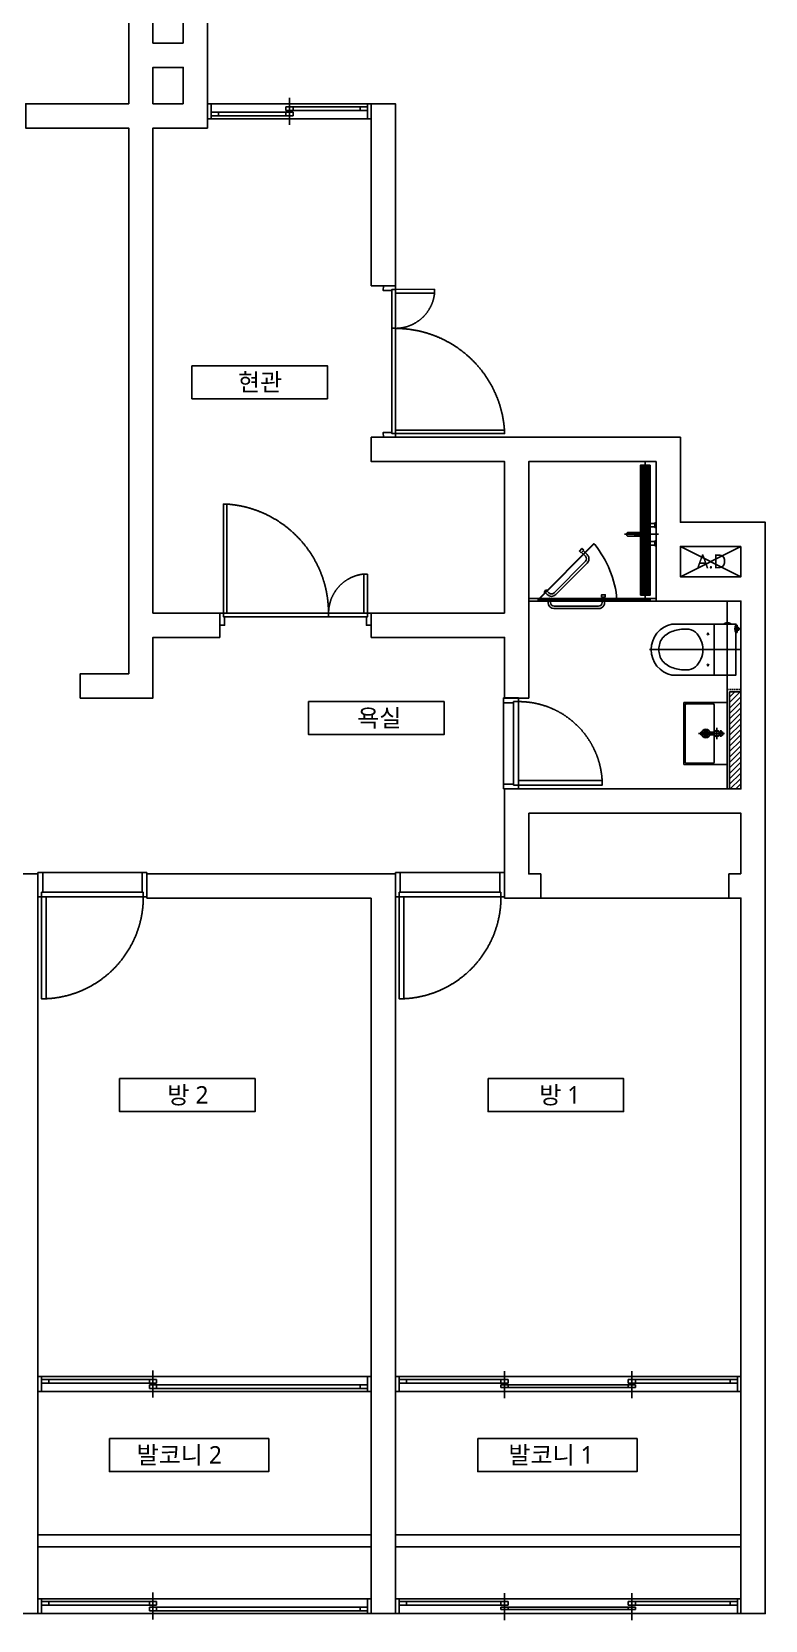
# Model space of a CAD drawing. Header units: millimetres. Extents: x 512 to 764439, y -71 to 559481.
# Drawn here: x 548605 to 554655, y 295313 to 308412 of the extents above; entities that cross this region are included whole.
import ezdxf
from ezdxf.enums import TextEntityAlignment as Align

# ---------------------------------------------------------------- set-up
doc = ezdxf.new("R2010")
doc.units = ezdxf.units.MM
doc.header["$LTSCALE"] = 50
for name, pattern in [('CENTER', [50.8, 31.75, -6.35, 6.35, -6.35]), ('DASHDOT', [1, 0.5, -0.25, 0, -0.25]), ('HIDDEN', [0.375, 0.25, -0.125])]:
    doc.linetypes.add(name, pattern=pattern)
for name, color, linetype in [('#CENTER', 1, 'CENTER'), ('#DOOR', 4, 'Continuous'), ('#ETC', 171, 'Continuous'), ('#FUR_제작', 6, 'Continuous'), ('#TEXT', 7, 'Continuous'), ('#WIN', 4, 'Continuous'), ('#가벽', 3, 'Continuous'), ('#건축벽체_CON', 2, 'Continuous'), ('#욕실', 252, 'Continuous'), ('#조적', 30, 'Continuous'), ('#타일', 241, 'Continuous')]:
    doc.layers.add(name, color=color, linetype=linetype)
doc.styles.add('맑은 고딕', font='malgun.ttf')

# ---------------------------------------------------------------- blocks, each defined once
blk = doc.blocks.new('DOOR 750')
at = {"layer": '#DOOR'}
for p, q in [((133930, 134811), (133930, 134841)), ((133930, 134841), (134055, 134841)), ((133970, 134811), (133930, 134811)), ((133970, 134801), (133970, 134811)), ((134055, 134801), (133970, 134801)), ((134055, 134841), (134055, 134801)), ((133970, 134121), (133930, 134121)), ((133930, 134121), (133930, 134091)), ((133930, 134091), (134055, 134091)), ((134055, 134131), (133970, 134131)), ((133970, 134131), (133970, 134121)), ((134055, 134091), (134055, 134131))]:
    blk.add_line(p, q, dxfattribs=at)
at = {"layer": '#DOOR', "color": 252}
for p, q in [((133970, 134801), (133970, 134131)), ((134055, 134131), (134055, 134801)), ((133929, 134121), (133930, 134771))]:
    blk.add_line(p, q, dxfattribs=at)
at = {"layer": '#DOOR'}
blk.add_lwpolyline([(133240, 134771), (133930, 134771), (133930, 134811), (133240, 134811)], close=True, dxfattribs=at)
at = {"layer": '#DOOR', "color": 1, "linetype": 'DASHDOT', "ltscale": 60}
blk.add_arc((133929, 134811), 690, 183.4075, 270.0222, dxfattribs=at)
blk = doc.blocks.new('현관문-1')
at = {"layer": '#DOOR', "color": 252, "ltscale": 2}
for p, q in [((201745, 47105), (200904, 46264)), ((200932, 46250), (201759, 47077)), ((201131, 46491), (201152, 46470))]:
    blk.add_line(p, q, dxfattribs=at)
at = {"layer": '#DOOR', "color": 4}
for points in [[(201745, 47105), (201109, 47741), (201088, 47720), (201724, 47084)], [(200676, 46491), (200904, 46264), (200926, 46286), (200698, 46514)]]:
    blk.add_lwpolyline(points, close=True, dxfattribs=at)
for points in [[(201745, 47105), (201766, 47084), (201759, 47077), (201809, 47027), (201837, 47056), (201766, 47126), (201724, 47084)], [(200953, 46172), (200883, 46243), (200904, 46264), (200925, 46243), (200932, 46250), (200982, 46200), (200953, 46172)]]:
    blk.add_lwpolyline(points, dxfattribs=at)
at = {"layer": '#DOOR', "color": 1, "linetype": 'DASHDOT', "ltscale": 100}
for centre, radius, start, end in [((201770, 47129), 902, 139.0688, 224.9749), ((200902, 46261), 325, 45.2009, 128.8879)]:
    blk.add_arc(centre, radius, start, end, dxfattribs=at)
blk = doc.blocks.new('FSD 900')
at = {"layer": '#DOOR', "color": 252}
for p, q in [((126961, 136266), (126962, 135466)), ((127002, 135436), (127002, 136256)), ((127162, 136256), (127162, 135436))]:
    blk.add_line(p, q, dxfattribs=at)
at = {"layer": '#DOOR'}
for p, q in [((126962, 136296), (127162, 136296)), ((126962, 136266), (126962, 136296)), ((127002, 136266), (126962, 136266)), ((127002, 136256), (127002, 136266)), ((127162, 136256), (127002, 136256)), ((127162, 136296), (127162, 136256)), ((127002, 135426), (126962, 135426)), ((126962, 135426), (126962, 135396)), ((126962, 135396), (127162, 135396)), ((127162, 135436), (127002, 135436)), ((127002, 135436), (127002, 135426)), ((127162, 135396), (127162, 135436))]:
    blk.add_line(p, q, dxfattribs=at)
blk.add_lwpolyline([(126122, 135466), (126962, 135466), (126962, 135426), (126122, 135426)], close=True, dxfattribs=at)
at = {"layer": '#DOOR', "color": 1, "linetype": 'DASHDOT', "ltscale": 70}
blk.add_arc((126961, 135426), 840, 89.935, 177.2706, dxfattribs=at)
blk = doc.blocks.new('라우체 코니811')
at = {"layer": '#욕실', "ltscale": 2}
for p, q in [((45234, 74190), (44724, 74190)), ((44724, 74190), (44724, 73835)), ((44979, 74168), (44979, 74113)), ((45234, 73835), (45234, 74190)), ((44734, 74075), (44734, 73855)), ((45214, 74085), (44744, 74085)), ((45007, 74140), (44952, 74140)), ((45224, 73855), (45224, 74075)), ((44724, 73835), (45234, 73835)), ((44744, 73845), (45214, 73845))]:
    blk.add_line(p, q, dxfattribs=at)
for centre, radius in [((44979, 74140), 17.5), ((44979, 74015), 35), ((44979, 74015), 22.5)]:
    blk.add_circle(centre, radius, dxfattribs=at)
for centre, start, end in [((44744, 74075), 90, 180), ((45214, 74075), 0, 90), ((44744, 73855), 180, 270), ((45214, 73855), 270, 0)]:
    blk.add_arc(centre, 10, start, end, dxfattribs=at)
blk = doc.blocks.new('하츠바스 HZB-3500')
at = {"layer": '#욕실'}
for p, q in [((104165, 192574), (104225, 192574)), ((104165, 192568), (104165, 192574)), ((104184, 192585), (104185, 192586)), ((104184, 192585), (104184, 192574)), ((104184, 192576), (104205, 192576)), ((104184, 192575), (104185, 192576)), ((104185, 192586), (104204, 192586)), ((104185, 192576), (104185, 192586)), ((104204, 192574), (104185, 192574)), ((104195, 192598), (104195, 192547)), ((104204, 192576), (104204, 192586)), ((104204, 192586), (104205, 192585)), ((104204, 192576), (104205, 192575)), ((104205, 192585), (104205, 192574)), ((104225, 192574), (104225, 192568)), ((104365, 192604), (104365, 191849)), ((104146, 192479), (104146, 192507)), ((104214, 192557), (104176, 192557)), ((104155, 192383), (104575, 192383)), ((104365, 192281), (104365, 192275))]:
    blk.add_line(p, q, dxfattribs=at)
blk.add_lwpolyline([(104155, 192035), (104155, 192563), (104575, 192563), (104575, 192035, -0.818798)], format="xyb", close=True, dxfattribs=at)
blk.add_lwpolyline([(104146, 192479, 0.198912), (104148, 192472), (104155, 192466), (104155, 192520), (104148, 192514, 0.198912), (104146, 192507)], format="xyb", dxfattribs=at)
for centre in [(104236, 192333), (104493, 192333)]:
    blk.add_circle(centre, 6.58, dxfattribs=at)
for centre, radius, start, end in [((104176, 192568), 11, 180, 270), ((104214, 192568), 11, 270, 0), ((104326, 192151), 130, 143.456, 178.3839), ((104364, 192096), 194, 89.7032, 137.1275), ((104364, 192122), 159, 89.9275, 90), ((104366, 192096), 194, 42.8725, 90.2968), ((104403, 192151), 130, 1.6161, 36.544), ((104511, 192146), 315, 178.3839, 198.6552), ((104416, 192114), 215, 198.6552, 226.5522), ((104313, 192114), 215, 313.4478, 341.3448), ((104218, 192146), 315, 341.3448, 1.6161), ((104364, 192093), 166, 234.7517, 270.1365), ((104365, 192093), 166, 269.8635, 305.2483)]:
    blk.add_arc(centre, radius, start, end, dxfattribs=at)
blk = doc.blocks.new('라우체 코인 1075')
at = {"layer": '#욕실', "linetype": 'CENTER'}
for points in [[(95315, 193388), (95407, 193388)], [(95361, 193238), (95361, 193434)]]:
    blk.add_lwpolyline(points, dxfattribs=at)
at = {"layer": '#욕실'}
for points in [[(95351, 193370), (95351, 193258), (95371, 193258), (95371, 193370)], [(95364, 193368), (95364, 193368), (95364, 193318), (95358, 193318), (95358, 193368)]]:
    blk.add_lwpolyline(points, dxfattribs=at)
blk.add_circle((95361, 193388), 21, dxfattribs=at)
blk.add_arc((95361, 193388), 26, 292.6199, 247.3801, dxfattribs=at)
blk = doc.blocks.new('코인 3075')
at = {"layer": '#욕실', "color": 252}
for points in [[(95771, 193433), (95811, 193433), (95811, 193423), (95771, 193423)], [(95921, 193433), (95961, 193433), (95961, 193423), (95921, 193423)]]:
    blk.add_lwpolyline(points, close=True, dxfattribs=at)
for points in [[(95776, 193423), (95776, 193362, 0.414214), (95826, 193312), (95846, 193312)], [(95806, 193423), (95806, 193362, 0.414214), (95826, 193342), (95846, 193342)], [(95926, 193423), (95926, 193362, -0.414214), (95906, 193342), (95886, 193342)], [(95956, 193423), (95956, 193362, -0.414214), (95906, 193312), (95886, 193312)], [(95851, 193307), (95851, 193202, 0.414214), (95861, 193192), (95871, 193192, 0.414214), (95881, 193202), (95881, 193307)]]:
    blk.add_lwpolyline(points, format="xyb", dxfattribs=at)
at = {"layer": '#욕실', "color": 252, "linetype": 'CENTER'}
blk.add_lwpolyline([(95866, 193453), (95866, 193172)], dxfattribs=at)
at = {"layer": '#욕실', "color": 252}
blk.add_lwpolyline([(95869, 193303), (95869, 193253), (95863, 193253), (95863, 193303)], dxfattribs=at)
blk.add_circle((95866, 193327), 25, dxfattribs=at)

msp = doc.modelspace()

# ---------------------------------------------------------------- hatches: boundary and pattern name
at = {"layer": '#조적'}
h = msp.add_hatch(dxfattribs=at)
h.set_pattern_fill('ANSI31', color=30, scale=10, angle=180)
h.set_pattern_definition([(225, (306535.327, 197706.352), (22.4506403, -22.4506403), [])])
h.paths.add_polyline_path([(554450.61128839, 302968.16798599), (554360.61128839, 302968.16798599), (554360.61128839, 302168.16798599), (554450.61128839, 302168.16798599)])

# ---------------------------------------------------------------- linework, layer by layer
at = {"layer": '#CENTER', "ltscale": 2}
for p, q in [((553955.28728672, 304168.16798599), (554455.28728672, 303918.16798599)), ((554455.28728672, 304168.16798599), (553955.28728672, 303918.16798599))]:
    msp.add_line(p, q, dxfattribs=at)
at = {"layer": '#ETC', "color": 252, "ltscale": 2}
for p, q in [((553633.28728672, 303768.16798599), (553633.28728672, 304836.16798599)), ((553638.28728672, 303768.16798599), (553638.28728672, 304836.16798599)), ((553643.28728672, 303768.16798599), (553643.28728672, 304836.16798599)), ((553648.28728672, 303768.16798599), (553648.28728672, 304836.16798599)), ((553653.28728672, 303768.16798599), (553653.28728672, 304836.16798599)), ((553658.28728672, 303768.16798599), (553658.28728672, 304836.16798599)), ((553663.28728672, 303768.16798599), (553663.28728672, 304836.16798599)), ((553668.28728672, 303768.16798599), (553668.28728672, 304836.16798599)), ((553673.28728672, 303768.16798599), (553673.28728672, 304836.16798599)), ((553678.28728672, 303768.16798599), (553678.28728672, 304836.16798599)), ((553683.28728672, 303768.16798599), (553683.28728672, 304836.16798599)), ((553688.28728672, 303768.16798599), (553688.28728672, 304836.16798599)), ((553693.28728672, 303768.16798599), (553693.28728672, 304836.16798599)), ((553698.28728672, 303768.16798599), (553698.28728672, 304836.16798599))]:
    msp.add_line(p, q, dxfattribs=at)
at = {"layer": '#ETC', "ltscale": 2}
for p, q in [((553665.78728672, 304868.16798599), (553665.78728672, 304838.16798599)), ((553735.28728672, 304268.16798599), (553596.28728672, 304268.16798599)), ((553665.78728672, 303766.16798599), (553665.78728672, 303736.16798599))]:
    msp.add_line(p, q, dxfattribs=at)
for points in [[(553626.28728672, 303766.16798599), (553626.28728672, 304838.16798599), (553705.28728672, 304838.16798599), (553705.28728672, 303766.16798599)], [(553628.28728672, 303768.16798599), (553628.28728672, 304836.16798599), (553703.28728672, 304836.16798599), (553703.28728672, 303768.16798599)]]:
    msp.add_lwpolyline(points, close=True, dxfattribs=at)
at = {"layer": '#FUR_제작', "ltscale": 2}
msp.add_line((552805.28728672, 301268.16798599), (554355.28728672, 301268.16798599), dxfattribs=at)
at = {"layer": '#TEXT'}
for points in [[(549926.45619509, 305657.74747529), (551043.8840612, 305657.74747529), (551043.8840612, 305385.55776903), (549926.45619509, 305385.55776903)], [(550888.42343577, 302888.72656233), (552005.85130188, 302888.72656233), (552005.85130188, 302616.53685607), (550888.42343577, 302616.53685607)], [(549329.52685084, 299780.10197654), (550446.95471695, 299780.10197654), (550446.95471695, 299507.91227028), (549329.52685084, 299507.91227028)], [(552369.34137651, 299780.10197654), (553486.76924262, 299780.10197654), (553486.76924262, 299507.91227028), (552369.34137651, 299507.91227028)], [(549246.106978, 296811.45947956), (550559.58425269, 296811.45947956), (550559.58425269, 296539.2697733), (549246.106978, 296539.2697733)], [(552284.36059793, 296811.45947956), (553597.83787262, 296811.45947956), (553597.83787262, 296539.2697733), (552284.36059793, 296539.2697733)]]:
    msp.add_lwpolyline(points, close=True, dxfattribs=at)
at = {"layer": '#WIN', "color": 1}
for p, q in [((550730.28728672, 307868.16798599), (550730.28728672, 307645.66798599)), ((549605.28728672, 297372.48583341), (549605.28728672, 297149.98583341)), ((552505.28728672, 297367.48702127), (552505.28709775, 297144.98702127)), ((553555.28728672, 297367.48702127), (553555.28709775, 297144.98702127)), ((549605.28728672, 295540.66798599), (549605.28728672, 295318.16798599)), ((552505.28728672, 295535.66917384), (552505.28709775, 295313.16917384)), ((553555.28728672, 295535.66917384), (553555.28709775, 295313.16917384))]:
    msp.add_line(p, q, dxfattribs=at)
at = {"layer": '#WIN', "color": 4}
for p, q in [((550761.09154219, 307749.41798599), (550085.21228672, 307749.41798599)), ((550761.09154219, 307719.41798599), (550085.28728672, 307719.41798599)), ((550145.28728672, 307749.41798599), (550145.28728672, 307719.41798599)), ((550701.09154219, 307764.41798599), (550701.09154219, 307794.41798599)), ((550701.09154219, 307794.41798599), (551375.28728672, 307794.41798599)), ((550701.09154219, 307764.41798599), (551375.28728672, 307764.41798599)), ((550701.09154219, 307719.41798599), (550701.09154219, 307749.41798599)), ((550761.09154219, 307764.41798599), (550761.09154219, 307794.41798599)), ((550761.09154219, 307719.41798599), (550761.09154219, 307749.41798599)), ((551315.28728672, 307764.41798599), (551315.28728672, 307794.41798599)), ((549635.28728672, 297298.73583341), (548685.28728672, 297298.73583341)), ((549635.28728672, 297268.73583341), (548685.28728672, 297268.73583341)), ((548745.28728672, 297268.73583341), (548745.28728672, 297298.73583341)), ((549575.28728672, 297268.73583341), (549575.28728672, 297298.73583341)), ((549575.28728672, 297223.73583341), (549575.28728672, 297253.73583341)), ((549575.28728672, 297253.73583341), (551375.28728672, 297253.73583341)), ((549575.28728672, 297223.73583341), (551375.28728672, 297223.73583341)), ((549635.28728672, 297268.73583341), (549635.28728672, 297298.73583341)), ((549635.28728672, 297223.73583341), (549635.28728672, 297253.73583341)), ((551315.28728672, 297253.73583341), (551315.28728672, 297223.73583341)), ((551635.28720381, 297268.73840966), (552535.28728672, 297268.73702127)), ((551635.28725008, 297298.73583341), (552535.28728672, 297298.73702127)), ((551695.28728672, 297268.73702127), (551695.28728672, 297298.73702127)), ((553585.28709775, 297232.48702127), (552475.28709769, 297232.48017365)), ((552475.28709775, 297232.48702127), (552475.28728672, 297253.73702127)), ((553585.28728672, 297253.73702127), (552475.28728666, 297253.73017365)), ((552475.28728672, 297268.73702127), (552475.28728672, 297298.73702127)), ((552535.28709775, 297232.48702127), (552535.28728672, 297253.73702127)), ((552535.28728672, 297268.73702127), (552535.28728672, 297298.73702127)), ((553525.28728672, 297253.73702127), (553525.28709775, 297232.48702127)), ((554425.28728672, 297298.73702127), (553525.28728672, 297298.73702127)), ((553525.28728672, 297268.73702127), (553525.28728672, 297298.73702127)), ((554425.28728672, 297268.73702127), (553525.28728672, 297268.73702127)), ((553585.28728672, 297253.73702127), (553585.28709775, 297232.48702127)), ((553585.28728672, 297268.73702127), (553585.28728672, 297298.73702127)), ((554365.28728672, 297268.73702127), (554365.28728672, 297298.73702127)), ((549635.28728672, 295466.91798599), (548685.28728672, 295466.91798599)), ((549635.28728672, 295436.91798599), (548685.28728672, 295436.91798599)), ((548745.28728672, 295436.91798599), (548745.28728672, 295466.91798599)), ((549575.28728672, 295436.91798599), (549575.28728672, 295466.91798599)), ((549575.28728672, 295391.91798599), (549575.28728672, 295421.91798599)), ((549575.28728672, 295421.91798599), (551375.28728672, 295421.91798599)), ((549575.28728672, 295391.91798599), (551375.28728672, 295391.91798599)), ((549635.28728672, 295436.91798599), (549635.28728672, 295466.91798599)), ((549635.28728672, 295391.91798599), (549635.28728672, 295421.91798599)), ((551315.28728672, 295421.91798599), (551315.28728672, 295391.91798599)), ((551635.28720381, 295436.92056224), (552535.28728672, 295436.91917384)), ((551635.28725008, 295466.91798599), (552535.28728672, 295466.91917384)), ((551695.28728672, 295436.91917384), (551695.28728672, 295466.91917384)), ((553585.28709775, 295400.66917384), (552475.28709769, 295400.66232622)), ((552475.28709775, 295400.66917384), (552475.28728672, 295421.91917384)), ((553585.28728672, 295421.91917384), (552475.28728666, 295421.91232622)), ((552475.28728672, 295436.91917384), (552475.28728672, 295466.91917384)), ((552535.28709775, 295400.66917384), (552535.28728672, 295421.91917384)), ((552535.28728672, 295436.91917384), (552535.28728672, 295466.91917384)), ((553525.28728672, 295421.91917384), (553525.28709775, 295400.66917384)), ((554425.28728672, 295466.91917384), (553525.28728672, 295466.91917384)), ((553525.28728672, 295436.91917384), (553525.28728672, 295466.91917384)), ((554425.28728672, 295436.91917384), (553525.28728672, 295436.91917384)), ((553585.28728672, 295421.91917384), (553585.28709775, 295400.66917384)), ((553585.28728672, 295436.91917384), (553585.28728672, 295466.91917384)), ((554365.28728672, 295436.91917384), (554365.28728672, 295466.91917384))]:
    msp.add_line(p, q, dxfattribs=at)
for points in [[(551405.28728672, 307818.16798599), (550055.28728672, 307818.16798599), (550055.28728672, 307695.66798599), (551405.28728672, 307695.66798599), (551405.28728672, 307818.16798599)], [(548655.28728672, 297322.48583341), (551405.28728672, 297322.48583341), (551405.28728672, 297199.98583341), (548655.28728672, 297199.98583341), (548655.28728672, 297322.48583341)], [(548655.28728672, 295490.66798599), (551405.28728672, 295490.66798599), (551405.28728672, 295368.16798599), (548655.28728672, 295368.16798599), (548655.28728672, 295490.66798599)]]:
    msp.add_lwpolyline(points, dxfattribs=at)
for points in [[(550085.28728672, 307695.66798599), (550055.28728672, 307695.66798599), (550055.28728672, 307818.16798599), (550085.28728672, 307818.16798599)], [(551405.28728672, 307695.66798599), (551375.28728672, 307695.66798599), (551375.28728672, 307818.16798599), (551405.28728672, 307818.16798599)], [(548655.28728672, 297199.98583341), (548685.28728672, 297199.98583341), (548685.28728672, 297322.48583341), (548655.28728672, 297322.48583341)], [(551375.28728672, 297199.98583341), (551405.28728672, 297199.98583341), (551405.28728672, 297322.48583341), (551375.28728672, 297322.48583341)], [(551605.28709774, 297199.98583341), (554455.28709775, 297199.98702127), (554455.28728672, 297322.48702127), (551605.28728672, 297322.48583341)], [(551635.28709775, 297199.98702127), (551605.28709775, 297199.98702127), (551605.28728672, 297322.48702127), (551635.28728672, 297322.48702127)], [(554425.28709775, 297199.98702127), (554455.28709775, 297199.98702127), (554455.28728672, 297322.48702127), (554425.28728672, 297322.48702127)], [(548655.28728672, 295368.16798599), (548685.28728672, 295368.16798599), (548685.28728672, 295490.66798599), (548655.28728672, 295490.66798599)], [(551375.28728672, 295368.16798599), (551405.28728672, 295368.16798599), (551405.28728672, 295490.66798599), (551375.28728672, 295490.66798599)], [(551605.28709774, 295368.16798599), (554455.28709775, 295368.16917384), (554455.28728672, 295490.66917384), (551605.28728672, 295490.66798599)], [(551635.28709775, 295368.16917384), (551605.28709775, 295368.16917384), (551605.28728672, 295490.66917384), (551635.28728672, 295490.66917384)], [(554425.28709775, 295368.16917384), (554455.28709775, 295368.16917384), (554455.28728672, 295490.66917384), (554425.28728672, 295490.66917384)]]:
    msp.add_lwpolyline(points, close=True, dxfattribs=at)
at = {"layer": '#가벽', "ltscale": 2}
for p, q in [((551405.28728672, 296018.16798599), (548655.28728672, 296018.16798599)), ((551405.28728672, 295918.16798599), (548655.28728672, 295918.16798599)), ((554455.28728672, 296018.16798599), (551605.28728672, 296018.16798599)), ((554455.28728672, 295918.16798599), (551605.28728672, 295918.16798599))]:
    msp.add_line(p, q, dxfattribs=at)
at = {"layer": '#건축벽체_CON'}
for p, q in [((549605.28728672, 308318.16798599), (549855.28728672, 308318.16798599)), ((549605.28728672, 307818.16798599), (549855.28728672, 307818.16798599))]:
    msp.add_line(p, q, dxfattribs=at)
at = {"layer": '#건축벽체_CON', "ltscale": 2}
for p, q in [((550055.28728672, 307818.16798599), (550055.28728672, 307618.16798599)), ((551405.28728672, 307618.16798599), (551405.28728672, 307818.16798599)), ((552805.28728672, 301468.16798599), (552805.28728672, 301268.16798599)), ((551405.28728672, 295368.16798599), (551605.28728672, 295368.16798599))]:
    msp.add_line(p, q, dxfattribs=at)
for points in [[(550055.28728672, 307818.16798599), (550055.28728672, 309518.16798599), (548455.28728672, 309518.16798599), (548455.28728672, 309318.16798599), (549405.28728672, 309318.16798599), (549405.28728672, 307818.16798599)], [(551405.28728672, 306318.16798599), (551605.28728672, 306318.16798599), (551605.28728672, 307818.16798599), (551405.28728672, 307818.16798599)], [(551405.28728672, 303418.16798599), (552505.28728672, 303418.16798599), (552505.28728672, 302918.16798599), (552705.28728672, 302918.16798599), (552705.28728672, 304868.16798599), (553755.28728672, 304868.16798599), (553755.28728672, 304168.16798599)], [(551405.28728672, 303418.16798599), (551405.28728672, 303618.16798599), (552505.28728672, 303618.16798599)], [(552705.28728672, 302168.16798599), (552505.28728672, 302168.16798599), (552505.28728672, 301268.16798599), (552805.28728672, 301268.16798599)], [(553675.28728672, 302168.16798599), (554455.28728672, 302168.16798599), (552655.28728672, 302168.16798599)], [(551605.28728672, 295368.16798599), (551605.28728672, 301468.16798599), (549555.28728672, 301468.16798599), (549555.28728672, 301268.16798599), (551405.28728672, 301268.16798599)], [(551405.28728672, 301268.16798599), (551405.28728672, 295368.16798599), (551505.28728672, 295368.16798599)]]:
    msp.add_lwpolyline(points, dxfattribs=at)
at = {"layer": '#건축벽체_CON'}
for points in [[(549605.28728672, 308318.16798599), (549605.28728672, 309318.16798599), (549855.28728672, 309318.16798599), (549855.28728672, 308318.16798599)], [(549605.28728672, 307818.16798599), (549605.28728672, 308118.16798599), (549855.28728672, 308118.16798599), (549855.28728672, 307818.16798599)], [(549405.28728672, 307818.16798599), (548555.28728672, 307818.16798599), (548555.28728672, 307618.16798599), (549405.28728672, 307618.16798599), (549405.28728672, 303418.16798599), (549405.28728672, 303118.16798599), (549005.28728672, 303118.16798599), (549005.28728672, 302918.16798599), (549605.28728672, 302918.16798599), (549605.28728672, 303418.16798599), (550155.28728672, 303418.16798599), (550155.28728672, 303618.16798599), (549605.28728672, 303618.16798599), (549605.28728672, 307618.16798599), (549855.28728672, 307618.16798599), (550055.28728672, 307618.16798599)], [(551405.28728672, 307618.16798599), (551405.28728672, 306318.16798599)], [(552505.28728672, 303618.16798599), (552505.28728672, 304868.16798599), (551405.28728672, 304868.16798599), (551405.28728672, 305068.16798599), (551605.28728672, 305068.16798599), (553955.28728672, 305068.16798599), (553955.28728672, 304368.16798599), (554655.28728672, 304368.16798599), (554655.28728672, 295368.16798599), (554455.28728672, 295368.16798599), (554455.28728672, 301268.16798599), (554355.28728672, 301268.16798599), (554355.28728672, 301468.16798599), (554455.28728672, 301468.16798599)], [(553755.28728672, 304268.16798599), (553755.28728672, 303718.16798599), (554455.28728672, 303718.16798599), (554455.28728672, 302168.16798599)], [(552705.28728672, 301968.16798599), (554455.28728672, 301968.16798599), (554455.28728672, 301468.16798599)], [(552805.28728672, 301468.16798599), (552705.28728672, 301468.16798599), (552705.28728672, 301968.16798599)]]:
    msp.add_lwpolyline(points, dxfattribs=at)
msp.add_lwpolyline([(554455.28728672, 304168.16798599), (553955.28728672, 304168.16798599), (553955.28728672, 303918.16798599), (554455.28728672, 303918.16798599)], close=True, dxfattribs=at)
at = {"layer": '#건축벽체_CON', "ltscale": 2}
msp.add_lwpolyline([(548455.28728672, 295368.16798599), (548455.28728672, 301468.16798599), (548655.28728672, 301468.16798599), (548655.28728672, 301268.16798599), (548655.28728672, 295368.16798599)], close=True, dxfattribs=at)
at = {"layer": '#욕실', "color": 252, "linetype": 'Continuous', "ltscale": 0.5}
for p, q in [((553158.56266987, 304136.40186273), (553137.43317151, 304115.10528323)), ((553154.20674331, 304105.50669216), (553140.95475458, 304118.65471315)), ((553168.29307555, 304119.70441182), (553155.04108682, 304132.85243281)), ((553755.28728672, 303738.16798599), (552705.28728672, 303738.16798599)), ((553755.28728672, 303718.16798599), (552705.28728672, 303718.16798599)), ((553432.26647023, 303730.66798598), (552782.30881322, 303730.66798598)), ((553432.26647023, 303725.66798599), (552782.30881322, 303725.66798598)), ((552782.30881323, 303738.16798599), (552782.30881323, 303718.16798599)), ((552940.18381825, 303730.66798598), (553705.28728672, 303730.66798598)), ((552940.18381825, 303725.66798599), (553705.28728672, 303725.66798599)), ((553335.33544705, 303748.85934879), (553305.33544706, 303748.85934877)), ((553310.33544707, 303730.19157812), (553310.33544707, 303748.85934877)), ((553330.33544706, 303730.19157812), (553330.33544706, 303748.85934877)), ((553432.30881341, 303718.16798599), (553432.30881341, 303738.16798599)), ((553705.28728672, 303737.24228793), (553705.28728672, 303717.24228793))]:
    msp.add_line(p, q, dxfattribs=at)
for points in [[(553243.6640413, 304188.57229207), (552785.85824314, 303727.14640292), (552782.30881322, 303730.66798598), (553240.11461139, 304192.09387513), (553248.63324319, 304183.64207579)], [(553158.56266988, 304136.40186274), (553143.28932615, 304151.55538029), (553122.15982778, 304130.25880079), (553137.43317151, 304115.10528323)], [(553335.33544706, 303748.85934879), (553335.33544706, 303770.37455555), (553305.33544706, 303770.37455557), (553305.33544706, 303748.85934877)]]:
    msp.add_lwpolyline(points, dxfattribs=at)
for points in [[(553171.84250547, 304116.18282876), (553186.04022514, 304102.09649651, -0.1289861928), (553198.92899086, 304080.23846557, -0.2707611869), (553186.3186937, 304031.38636673), (552928.06694944, 303771.0925014, -0.4142135623), (552857.35681965, 303770.81403283), (552843.15909997, 303784.90036509)], [(553157.75617323, 304101.9851091), (553171.95389289, 304087.89877685, -0.4142135624), (553172.12097403, 304045.47269898), (552913.86922977, 303785.17883365, -0.414210844), (552871.44334957, 303785.01155638, -0.0000023204), (552871.44302012, 303785.01188324), (552857.24543221, 303799.09808476)], [(553330.33544706, 303725.66798607), (553330.33544707, 303705.66798607, -0.1289861928), (553323.8965091, 303681.12345764, -0.2707611869), (553280.33544709, 303655.66798607), (552913.66548686, 303655.66798598, -0.4142135623), (552863.66548684, 303705.66798595), (552863.66548683, 303725.66798598)], [(553310.33544707, 303725.66798607), (553310.33544708, 303705.66798607, -0.4142135624), (553280.33544709, 303675.66798607), (552913.66548685, 303675.66798598, -0.414210844), (552883.66548683, 303705.66770751, -0.0000023204), (552883.66548683, 303705.66817159), (552883.66548683, 303725.66798598)]]:
    msp.add_lwpolyline(points, format="xyb", dxfattribs=at)
for centre, radius, start, end in [((552600.09411972, 303656.46465103), 835.47409048, 5.06268662537, 39.0812437746), ((552852.91848995, 303790.79211314), 18.14085058, 70.6156750823, 199.8356038246), ((552874.72165667, 303722.4131799), 18.14085058, 25.3900363557, 154.6099636443)]:
    msp.add_arc(centre, radius, start, end, dxfattribs=at)
at = {"layer": '#조적', "ltscale": 2}
for q in [(554360.61128839, 302168.16798599), (554455.28728672, 302968.16798599)]:
    msp.add_line((554360.61128839, 302968.16798599), q, dxfattribs=at)
at = {"layer": '#타일', "ltscale": 2}
msp.add_line((554340.61128839, 303718.16798599), (554340.61128839, 302168.16798599), dxfattribs=at)
at = {"layer": '#타일', "linetype": 'HIDDEN'}
msp.add_line((554340.61128839, 302988.16798599), (554460.61128839, 302988.16798599), dxfattribs=at)

# ---------------------------------------------------------------- block references
at = {"layer": '#DOOR', "rotation": 180}
msp.add_blockref('DOOR 750', (686550.15588062, 437009.4905414), dxfattribs=at)
at = {"layer": '#DOOR', "xscale": -1, "rotation": 270}
for p in [(413259.37354244, 174316.48375782), (416209.37354244, 174316.48375782)]:
    msp.add_blockref('FSD 900', p, dxfattribs=at)
at = {"layer": '#욕실', "rotation": 270}
for name, p in [('코인 3075', (360321.82621994, 400134.46480922)), ('하츠바스 HZB-3500', (361850.90713871, 407682.79919927)), ('라우체 코인 1075', (360866.90128011, 397986.30368211))]:
    msp.add_blockref(name, p, dxfattribs=at)
at = {"ltscale": 2, "rotation": 270}
msp.add_blockref('라우체 코니811', (480150.17116312, 347604.4631234), dxfattribs=at)
at = {"layer": 'Defpoints', "rotation": 224.9999999999999}
msp.add_blockref('현관문-1', (660952.30117064, 481062.02582073), dxfattribs=at)
at = {"layer": 'Defpoints', "xscale": -1, "rotation": 45.00000000000016}
msp.add_blockref('현관문-1', (726149.14512146, 412965.18186991), dxfattribs=at)

# ---------------------------------------------------------------- texts
at = {"layer": '#TEXT', "style": '맑은 고딕'}
for s, p in [('현관', (550306.28732733, 305450.07202685)), ('욕실', (551289.53174192, 302681.05111389)), ('방 2', (549724.03529286, 299572.4265281)), ('방 1', (552791.72685658, 299572.4265281)), ('발코니 2', (549471.01864745, 296603.78403112)), ('발코니 1', (552537.14930542, 296603.78403112))]:
    msp.add_text(s, height=145, dxfattribs=at).set_placement(p)
msp.add_text('A.D', height=115, dxfattribs=at).set_placement((554213.89574987, 303987.5200918), align=Align.CENTER)

doc.saveas('drawing.dxf')
